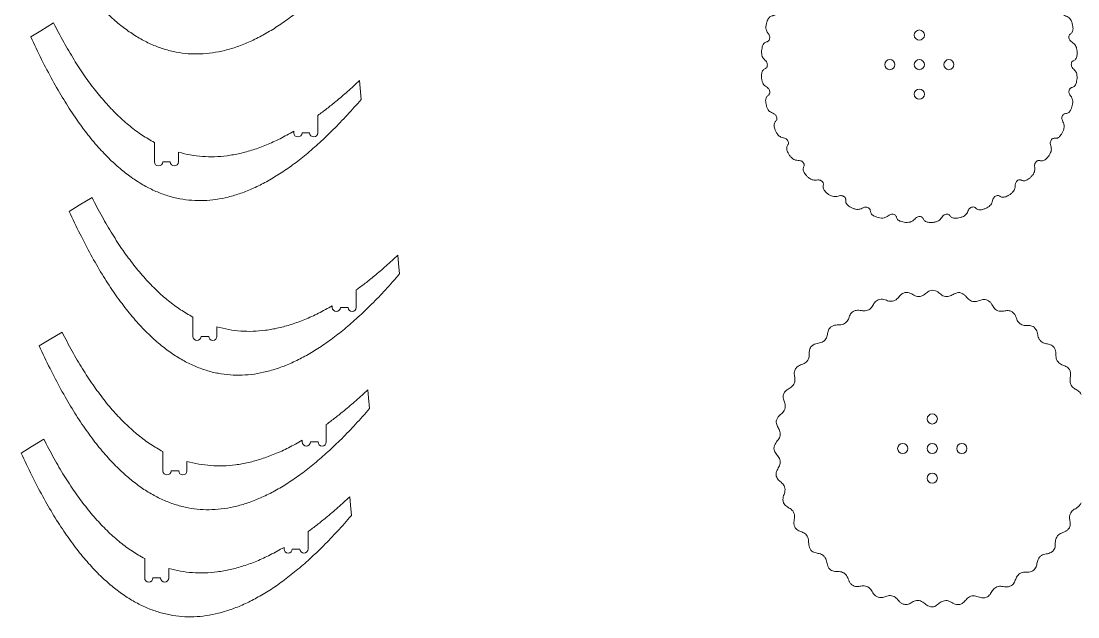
# Model space of a CAD drawing. Header units: millimetres. Extents: x -1917 to 2530, y -2036 to 2579.
# Drawn here: x 950 to 1784, y 346 to 816 of the extents above; entities that cross this region are included whole.
import ezdxf

# ---------------------------------------------------------------- set-up
doc = ezdxf.new("R2010")
doc.units = ezdxf.units.MM

msp = doc.modelspace()

# ---------------------------------------------------------------- linework, layer by layer
at = {"color": 7, "linetype": 'Continuous', "lineweight": 15}
for p, q in [((1218.46, 754.25), (1217.15, 769.11)), ((1184.29, 741.61), (1184.29, 727.84)), ((1165.29, 727.84), (1165.29, 729.13)), ((1177.79, 727.84), (1171.79, 727.84)), ((1055.29, 705), (1055.29, 720.25)), ((1074.29, 712.53), (1074.29, 705)), ((1067.79, 705), (1061.79, 705)), ((1214.61, 603.79), (1214.61, 590.03)), ((1195.61, 590.03), (1195.61, 591.31)), ((1208.11, 590.03), (1202.11, 590.03)), ((1085.61, 567.18), (1085.61, 582.43)), ((1104.61, 574.71), (1104.61, 567.18)), ((1098.11, 567.18), (1092.11, 567.18)), ((1190.93, 497.59), (1190.93, 483.83)), ((1171.93, 483.83), (1171.93, 485.12)), ((1184.43, 483.83), (1178.43, 483.83)), ((1061.93, 460.99), (1061.93, 476.23)), ((1080.93, 468.51), (1080.93, 460.99)), ((1074.43, 460.99), (1068.43, 460.99)), ((1176.58, 413.05), (1176.58, 399.29)), ((1157.58, 399.29), (1157.58, 400.57)), ((1170.08, 399.29), (1164.08, 399.29)), ((1047.58, 376.45), (1047.58, 391.69)), ((1066.58, 383.97), (1066.58, 376.45)), ((1060.08, 376.45), (1054.08, 376.45))]:
    msp.add_line(p, q, dxfattribs=at)
at = {"color": 7, "linetype": 'Continuous', "lineweight": 15, "flags": 128}
for points in [[(975.7, 814.57), (965.66, 808.44), (957.78, 803.62)], [(1006.02, 676.75), (995.98, 670.62), (988.1, 665.8)], [(1248.78, 616.44), (1248.05, 624.75), (1247.47, 631.29)], [(982.35, 570.55), (972.31, 564.42), (964.42, 559.6)], [(1225.11, 510.24), (1224.37, 518.56), (1223.8, 525.09)], [(967.99, 486.01), (957.95, 479.88), (950.07, 475.06)], [(1210.75, 425.7), (1210.02, 434.02), (1209.44, 440.55)]]:
    msp.add_lwpolyline(points, dxfattribs=at)
at = {"color": 7, "linetype": 'Continuous', "lineweight": 15}
for centre in [(1659.07, 805.05), (1635.72, 781.69), (1659.07, 781.69), (1682.43, 781.69), (1659.07, 758.34), (1669.29, 501.96), (1645.94, 478.61), (1669.29, 478.61), (1692.64, 478.61), (1669.29, 455.26)]:
    msp.add_circle(centre, 4, dxfattribs=at)
for centre in [(1168.54, 727.84), (1181.04, 727.84), (1058.54, 705), (1071.04, 705), (1198.86, 590.03), (1211.36, 590.03), (1088.86, 567.18), (1101.36, 567.18), (1175.18, 483.83), (1187.68, 483.83), (1065.18, 460.99), (1077.68, 460.99), (1160.83, 399.29), (1173.33, 399.29), (1050.83, 376.45), (1063.33, 376.45)]:
    msp.add_arc(centre, 3.25, 180, 0, dxfattribs=at)
for points, knots in [([(955.02, 919.38), (957.79, 913.42), (963.18, 901.84), (971.83, 885.33), (980.6, 870.13), (989.54, 856.24), (998.65, 843.67), (1007.93, 832.41), (1017.14, 822.72), (1026.24, 814.5), (1035.19, 807.66), (1044.3, 801.92), (1053.55, 797.29), (1062.96, 793.79), (1072.42, 791.42), (1081.94, 790.16), (1091.51, 789.98), (1101.2, 790.87), (1111.01, 792.82), (1120.95, 795.82), (1131.01, 799.88), (1141.18, 804.99), (1151.49, 811.16), (1161.92, 818.37), (1172.47, 826.63), (1183.15, 835.95), (1193.96, 846.31), (1204.92, 857.7), (1212.05, 865.84), (1215.71, 870.02)], [0, 0, 0, 0, 0.056251, 0.109341, 0.159358, 0.206407, 0.250615, 0.292134, 0.331148, 0.364901, 0.396938, 0.427496, 0.456849, 0.485304, 0.513198, 0.540171, 0.56729, 0.594888, 0.62328, 0.652757, 0.683578, 0.715971, 0.750132, 0.786228, 0.824401, 0.864771, 0.907439, 0.952491, 1, 1, 1, 1]), ([(1545.78, 834.52), (1545.48, 833.72), (1544.94, 832.31), (1544.7, 830.27), (1544.97, 828.43), (1545.71, 826.79), (1546.48, 825.29), (1546.66, 823.79), (1546.31, 822.48), (1545.74, 821.3), (1544.81, 820.57), (1543.79, 820.38), (1542.74, 820.26), (1541.56, 819.84), (1540.56, 818.93), (1539.72, 817.66), (1538.97, 816.04), (1538.56, 814.77), (1538.33, 814.05)], [0, 0, 0, 0, 0.103067, 0.180959, 0.243574, 0.323794, 0.396178, 0.444903, 0.50189, 0.557459, 0.599346, 0.638433, 0.680223, 0.726776, 0.785873, 0.839262, 0.909155, 1, 1, 1, 1]), ([(1779.81, 814.05), (1779.53, 814.86), (1779.04, 816.29), (1777.91, 818), (1776.53, 819.24), (1774.9, 820.01), (1773.35, 820.67), (1772.24, 821.7), (1771.67, 822.93), (1771.34, 824.2), (1771.59, 825.36), (1772.25, 826.16), (1772.98, 826.93), (1773.61, 828), (1773.8, 829.35), (1773.62, 830.86), (1773.16, 832.58), (1772.65, 833.82), (1772.36, 834.52)], [0, 0, 0, 0, 0.103066, 0.18096, 0.243573, 0.323793, 0.396176, 0.444901, 0.501889, 0.557455, 0.599344, 0.638431, 0.68022, 0.726773, 0.785871, 0.83926, 0.909152, 1, 1, 1, 1]), ([(1055.29, 720.25), (1052, 722.12), (1045.3, 725.94), (1035.79, 733.06), (1026.45, 741.3), (1017.34, 750.76), (1008.49, 761.33), (999.9, 773.02), (991.56, 785.79), (983.38, 799.7), (978.3, 809.52), (975.7, 814.57)], [0, 0, 0, 0, 0.090367, 0.184691, 0.283769, 0.388291, 0.498843, 0.613771, 0.735392, 0.864041, 1, 1, 1, 1]), ([(1538.33, 814.05), (1538.17, 813.2), (1537.88, 811.72), (1538, 809.67), (1538.58, 807.91), (1539.6, 806.42), (1540.62, 805.08), (1541.06, 803.63), (1540.94, 802.28), (1540.59, 801.02), (1539.79, 800.14), (1538.82, 799.77), (1537.81, 799.47), (1536.72, 798.86), (1535.89, 797.79), (1535.29, 796.39), (1534.83, 794.66), (1534.65, 793.34), (1534.55, 792.59)], [0, 0, 0, 0, 0.103066, 0.180959, 0.243574, 0.323795, 0.396178, 0.444904, 0.501892, 0.557458, 0.599346, 0.638432, 0.680222, 0.726776, 0.785873, 0.839263, 0.909153, 1, 1, 1, 1]), ([(1783.6, 792.59), (1783.46, 793.44), (1783.23, 794.93), (1782.41, 796.81), (1781.26, 798.27), (1779.8, 799.31), (1778.38, 800.23), (1777.47, 801.44), (1777.12, 802.76), (1777.02, 804.06), (1777.47, 805.16), (1778.25, 805.83), (1779.1, 806.46), (1779.92, 807.41), (1780.33, 808.7), (1780.42, 810.22), (1780.26, 812), (1779.98, 813.31), (1779.81, 814.05)], [0, 0, 0, 0, 0.103064, 0.180959, 0.243573, 0.323793, 0.396176, 0.4449, 0.501888, 0.557455, 0.599344, 0.638431, 0.680222, 0.726773, 0.78587, 0.83926, 0.909153, 1, 1, 1, 1]), ([(957.78, 803.62), (960.55, 797.66), (965.94, 786.07), (974.58, 769.56), (983.35, 754.36), (992.3, 740.47), (1001.41, 727.9), (1010.68, 716.64), (1019.89, 706.95), (1028.99, 698.73), (1037.95, 691.89), (1047.06, 686.15), (1056.31, 681.53), (1065.71, 678.02), (1075.18, 675.65), (1084.7, 674.4), (1094.26, 674.22), (1103.95, 675.1), (1113.77, 677.05), (1123.7, 680.05), (1133.76, 684.11), (1143.94, 689.23), (1154.24, 695.39), (1164.67, 702.6), (1175.23, 710.87), (1185.91, 720.18), (1196.71, 730.54), (1207.68, 741.94), (1214.8, 750.08), (1218.46, 754.25)], [0, 0, 0, 0, 0.056251, 0.109341, 0.159358, 0.206407, 0.250615, 0.292134, 0.331148, 0.364901, 0.396938, 0.427496, 0.456849, 0.485304, 0.513198, 0.540171, 0.56729, 0.594888, 0.62328, 0.652757, 0.683578, 0.715971, 0.750132, 0.786229, 0.824402, 0.864771, 0.907439, 0.952491, 1, 1, 1, 1]), ([(1534.55, 792.59), (1534.53, 791.73), (1534.51, 790.22), (1534.98, 788.22), (1535.86, 786.59), (1537.12, 785.3), (1538.36, 784.15), (1539.04, 782.8), (1539.17, 781.45), (1539.03, 780.15), (1538.4, 779.15), (1537.51, 778.62), (1536.57, 778.15), (1535.6, 777.35), (1534.97, 776.15), (1534.62, 774.67), (1534.46, 772.89), (1534.52, 771.55), (1534.55, 770.8)], [0, 0, 0, 0, 0.103067, 0.180961, 0.243575, 0.323794, 0.396177, 0.444905, 0.501891, 0.557458, 0.599346, 0.638431, 0.680222, 0.726775, 0.785872, 0.839261, 0.909154, 1, 1, 1, 1]), ([(1783.6, 770.8), (1783.61, 771.66), (1783.64, 773.17), (1783.16, 775.16), (1782.28, 776.8), (1781.02, 778.08), (1779.79, 779.23), (1779.1, 780.58), (1778.98, 781.94), (1779.11, 783.24), (1779.74, 784.24), (1780.63, 784.77), (1781.58, 785.24), (1782.55, 786.04), (1783.18, 787.23), (1783.53, 788.71), (1783.68, 790.5), (1783.63, 791.83), (1783.6, 792.59)], [0, 0, 0, 0, 0.103065, 0.180959, 0.243574, 0.323793, 0.396177, 0.444902, 0.501891, 0.557458, 0.599344, 0.638431, 0.680222, 0.726773, 0.785871, 0.839261, 0.909154, 1, 1, 1, 1]), ([(1217.15, 769.11), (1214.05, 766.24), (1207.99, 760.62), (1199.36, 753.27), (1191.51, 746.95), (1186.67, 743.37), (1184.29, 741.61)], [0, 0, 0, 0, 0.2952233, 0.5784185, 0.7927208, 1, 1, 1, 1]), ([(1534.55, 770.8), (1534.68, 769.95), (1534.92, 768.46), (1535.74, 766.58), (1536.88, 765.12), (1538.35, 764.07), (1539.76, 763.15), (1540.68, 761.94), (1541.03, 760.63), (1541.13, 759.33), (1540.68, 758.23), (1539.89, 757.55), (1539.04, 756.93), (1538.23, 755.98), (1537.82, 754.69), (1537.73, 753.17), (1537.88, 751.39), (1538.17, 750.08), (1538.33, 749.34)], [0, 0, 0, 0, 0.103065, 0.180959, 0.243573, 0.323793, 0.396177, 0.444902, 0.50189, 0.557457, 0.599345, 0.638431, 0.680221, 0.726773, 0.785872, 0.839262, 0.909153, 1, 1, 1, 1]), ([(1779.81, 749.34), (1779.98, 750.19), (1780.27, 751.67), (1780.14, 753.71), (1779.56, 755.48), (1778.54, 756.96), (1777.53, 758.31), (1777.08, 759.76), (1777.2, 761.11), (1777.56, 762.37), (1778.35, 763.25), (1779.32, 763.61), (1780.33, 763.92), (1781.42, 764.53), (1782.25, 765.6), (1782.86, 767), (1783.32, 768.72), (1783.5, 770.05), (1783.6, 770.8)], [0, 0, 0, 0, 0.103064, 0.180959, 0.243575, 0.323794, 0.396178, 0.444902, 0.501889, 0.557458, 0.599344, 0.63843, 0.680223, 0.726773, 0.78587, 0.83926, 0.909153, 1, 1, 1, 1]), ([(1538.33, 749.34), (1538.61, 748.53), (1539.1, 747.1), (1540.23, 745.39), (1541.62, 744.15), (1543.24, 743.38), (1544.8, 742.72), (1545.9, 741.68), (1546.48, 740.45), (1546.8, 739.19), (1546.55, 738.03), (1545.89, 737.23), (1545.17, 736.46), (1544.53, 735.38), (1544.35, 734.04), (1544.52, 732.53), (1544.99, 730.8), (1545.5, 729.57), (1545.78, 728.87)], [0, 0, 0, 0, 0.1030646, 0.1809587, 0.2435732, 0.3237943, 0.3961771, 0.4449029, 0.5018909, 0.5574569, 0.5993444, 0.6384313, 0.6802218, 0.7267732, 0.7858706, 0.8392602, 0.909154, 1, 1, 1, 1]), ([(1772.36, 728.87), (1772.67, 729.67), (1773.21, 731.08), (1773.44, 733.12), (1773.18, 734.96), (1772.43, 736.59), (1771.67, 738.09), (1771.48, 739.6), (1771.83, 740.91), (1772.4, 742.09), (1773.34, 742.82), (1774.36, 743.01), (1775.4, 743.13), (1776.58, 743.54), (1777.59, 744.45), (1778.43, 745.72), (1779.18, 747.35), (1779.58, 748.62), (1779.81, 749.34)], [0, 0, 0, 0, 0.103065, 0.180959, 0.243574, 0.323794, 0.396177, 0.444903, 0.50189, 0.557457, 0.599344, 0.638431, 0.680223, 0.726773, 0.785871, 0.839261, 0.909154, 1, 1, 1, 1]), ([(1165.29, 729.13), (1161.69, 727.11), (1154.67, 723.16), (1143.92, 718.27), (1133.37, 714.36), (1122.98, 711.49), (1112.81, 709.65), (1102.86, 708.83), (1093.15, 709.03), (1083.58, 710.16), (1077.38, 711.74), (1074.29, 712.53)], [0, 0, 0, 0, 0.130111, 0.253792, 0.371702, 0.484598, 0.593345, 0.697047, 0.798678, 0.899298, 1, 1, 1, 1]), ([(1545.78, 728.87), (1546.2, 728.11), (1546.93, 726.79), (1548.34, 725.31), (1549.92, 724.33), (1551.66, 723.85), (1553.3, 723.47), (1554.57, 722.64), (1555.35, 721.53), (1555.89, 720.34), (1555.84, 719.15), (1555.34, 718.25), (1554.75, 717.37), (1554.31, 716.2), (1554.36, 714.84), (1554.8, 713.39), (1555.56, 711.77), (1556.27, 710.64), (1556.68, 710)], [0, 0, 0, 0, 0.103065, 0.180959, 0.243572, 0.323792, 0.396175, 0.444902, 0.50189, 0.557458, 0.599344, 0.638431, 0.680222, 0.726774, 0.785873, 0.839262, 0.909155, 1, 1, 1, 1]), ([(1761.47, 710), (1761.91, 710.73), (1762.69, 712.03), (1763.27, 713.99), (1763.33, 715.85), (1762.88, 717.59), (1762.39, 719.2), (1762.47, 720.72), (1763.04, 721.95), (1763.8, 723.01), (1764.85, 723.57), (1765.89, 723.58), (1766.94, 723.51), (1768.17, 723.72), (1769.32, 724.44), (1770.37, 725.55), (1771.39, 727.01), (1772.01, 728.2), (1772.36, 728.87)], [0, 0, 0, 0, 0.103064, 0.180959, 0.243573, 0.323793, 0.396177, 0.444902, 0.50189, 0.557458, 0.599345, 0.638431, 0.680223, 0.726775, 0.785872, 0.839261, 0.909154, 1, 1, 1, 1]), ([(1556.68, 710), (1557.22, 709.33), (1558.17, 708.15), (1559.82, 706.93), (1561.54, 706.24), (1563.33, 706.07), (1565.02, 705.98), (1566.41, 705.39), (1567.38, 704.43), (1568.11, 703.35), (1568.27, 702.18), (1567.93, 701.2), (1567.51, 700.23), (1567.28, 699), (1567.56, 697.68), (1568.25, 696.32), (1569.27, 694.85), (1570.18, 693.86), (1570.68, 693.31)], [0, 0, 0, 0, 0.103067, 0.18096, 0.243574, 0.323794, 0.396178, 0.444903, 0.50189, 0.557458, 0.599346, 0.638432, 0.680223, 0.726774, 0.785872, 0.839262, 0.909155, 1, 1, 1, 1]), ([(1747.46, 693.31), (1748.03, 693.95), (1749.02, 695.09), (1749.93, 696.93), (1750.31, 698.75), (1750.17, 700.54), (1749.97, 702.21), (1750.31, 703.69), (1751.08, 704.81), (1752.02, 705.72), (1753.15, 706.08), (1754.17, 705.91), (1755.2, 705.67), (1756.45, 705.65), (1757.7, 706.16), (1758.93, 707.07), (1760.19, 708.34), (1761.01, 709.4), (1761.47, 710)], [0, 0, 0, 0, 0.1030656, 0.1809593, 0.2435733, 0.3237939, 0.396177, 0.4449015, 0.5018895, 0.5574569, 0.5993437, 0.6384304, 0.6802216, 0.7267729, 0.7858715, 0.8392618, 0.9091529, 1, 1, 1, 1]), ([(1570.68, 693.31), (1571.33, 692.74), (1572.47, 691.75), (1574.31, 690.83), (1576.13, 690.45), (1577.92, 690.6), (1579.59, 690.8), (1581.07, 690.46), (1582.18, 689.68), (1583.1, 688.75), (1583.46, 687.62), (1583.29, 686.59), (1583.05, 685.57), (1583.03, 684.32), (1583.54, 683.06), (1584.45, 681.84), (1585.72, 680.58), (1586.78, 679.76), (1587.38, 679.3)], [0, 0, 0, 0, 0.103067, 0.18096, 0.243576, 0.323795, 0.396179, 0.444903, 0.50189, 0.557458, 0.599345, 0.638432, 0.680222, 0.726773, 0.785871, 0.839261, 0.909154, 1, 1, 1, 1]), ([(1730.77, 679.3), (1731.44, 679.84), (1732.61, 680.79), (1733.83, 682.44), (1734.52, 684.16), (1734.69, 685.96), (1734.78, 687.64), (1735.38, 689.03), (1736.33, 690), (1737.42, 690.73), (1738.59, 690.89), (1739.57, 690.55), (1740.54, 690.13), (1741.77, 689.9), (1743.09, 690.19), (1744.45, 690.87), (1745.91, 691.89), (1746.9, 692.8), (1747.46, 693.31)], [0, 0, 0, 0, 0.103066, 0.180959, 0.243573, 0.323794, 0.396177, 0.444902, 0.50189, 0.557456, 0.599346, 0.638431, 0.680222, 0.726773, 0.785872, 0.839261, 0.909153, 1, 1, 1, 1]), ([(1085.61, 582.43), (1082.32, 584.3), (1075.62, 588.12), (1066.11, 595.24), (1056.77, 603.48), (1047.66, 612.94), (1038.81, 623.52), (1030.22, 635.2), (1021.88, 647.98), (1013.7, 661.89), (1008.62, 671.7), (1006.02, 676.75)], [0, 0, 0, 0, 0.090367, 0.184691, 0.28377, 0.388291, 0.498843, 0.613771, 0.735392, 0.864041, 1, 1, 1, 1]), ([(1587.38, 679.3), (1588.11, 678.86), (1589.41, 678.08), (1591.37, 677.5), (1593.23, 677.44), (1594.97, 677.89), (1596.58, 678.38), (1598.1, 678.3), (1599.33, 677.73), (1600.39, 676.96), (1600.94, 675.92), (1600.96, 674.88), (1600.89, 673.83), (1601.1, 672.59), (1601.82, 671.45), (1602.92, 670.4), (1604.39, 669.38), (1605.58, 668.76), (1606.25, 668.41)], [0, 0, 0, 0, 0.103065, 0.180959, 0.243573, 0.323794, 0.396176, 0.444902, 0.50189, 0.557457, 0.599345, 0.638431, 0.680223, 0.726774, 0.785872, 0.839262, 0.909154, 1, 1, 1, 1]), ([(1711.9, 668.41), (1712.65, 668.82), (1713.97, 669.55), (1715.46, 670.96), (1716.44, 672.54), (1716.92, 674.28), (1717.3, 675.92), (1718.13, 677.19), (1719.24, 677.97), (1720.43, 678.51), (1721.61, 678.47), (1722.52, 677.96), (1723.4, 677.37), (1724.57, 676.93), (1725.92, 676.99), (1727.38, 677.42), (1729, 678.18), (1730.13, 678.9), (1730.77, 679.3)], [0, 0, 0, 0, 0.103064, 0.180958, 0.243573, 0.323794, 0.396176, 0.444902, 0.501891, 0.557458, 0.599344, 0.638431, 0.680222, 0.726774, 0.78587, 0.83926, 0.909152, 1, 1, 1, 1]), ([(1606.25, 668.41), (1607.05, 668.1), (1608.46, 667.56), (1610.5, 667.32), (1612.33, 667.59), (1613.97, 668.33), (1615.47, 669.1), (1616.98, 669.28), (1618.29, 668.93), (1619.47, 668.37), (1620.2, 667.43), (1620.39, 666.41), (1620.51, 665.36), (1620.92, 664.18), (1621.83, 663.18), (1623.1, 662.34), (1624.72, 661.59), (1626, 661.18), (1626.72, 660.95)], [0, 0, 0, 0, 0.103064, 0.180959, 0.243573, 0.323793, 0.396178, 0.444902, 0.501889, 0.557457, 0.599345, 0.638432, 0.680222, 0.726773, 0.785871, 0.839262, 0.909154, 1, 1, 1, 1]), ([(1691.43, 660.95), (1692.24, 661.23), (1693.67, 661.73), (1695.38, 662.86), (1696.62, 664.24), (1697.39, 665.86), (1698.05, 667.42), (1699.08, 668.52), (1700.31, 669.1), (1701.58, 669.42), (1702.74, 669.17), (1703.54, 668.52), (1704.31, 667.79), (1705.38, 667.15), (1706.73, 666.97), (1708.24, 667.14), (1709.96, 667.61), (1711.2, 668.12), (1711.9, 668.41)], [0, 0, 0, 0, 0.1030655, 0.1809596, 0.2435732, 0.3237939, 0.3961767, 0.4449007, 0.5018893, 0.5574555, 0.5993445, 0.6384306, 0.6802203, 0.7267728, 0.7858712, 0.8392598, 0.9091518, 1, 1, 1, 1]), ([(988.1, 665.8), (990.87, 659.84), (996.26, 648.25), (1004.9, 631.75), (1013.67, 616.54), (1022.62, 602.65), (1031.73, 590.08), (1041, 578.82), (1050.21, 569.13), (1059.31, 560.92), (1068.27, 554.07), (1077.38, 548.33), (1086.63, 543.71), (1096.03, 540.2), (1105.5, 537.83), (1115.02, 536.58), (1124.58, 536.4), (1134.27, 537.28), (1144.09, 539.23), (1154.02, 542.24), (1164.08, 546.3), (1174.26, 551.41), (1184.56, 557.57), (1194.99, 564.79), (1205.55, 573.05), (1216.23, 582.36), (1227.03, 592.73), (1238, 604.12), (1245.12, 612.26), (1248.78, 616.44)], [0, 0, 0, 0, 0.056251, 0.109341, 0.159358, 0.206407, 0.250615, 0.292134, 0.331148, 0.364901, 0.396938, 0.427496, 0.456849, 0.485304, 0.513198, 0.540171, 0.56729, 0.594888, 0.62328, 0.652757, 0.683578, 0.715971, 0.750132, 0.786229, 0.824401, 0.864771, 0.907439, 0.952491, 1, 1, 1, 1]), ([(1626.72, 660.95), (1627.56, 660.79), (1629.05, 660.5), (1631.09, 660.62), (1632.86, 661.2), (1634.34, 662.22), (1635.69, 663.24), (1637.14, 663.68), (1638.49, 663.57), (1639.75, 663.21), (1640.63, 662.42), (1640.99, 661.44), (1641.29, 660.43), (1641.91, 659.34), (1642.98, 658.51), (1644.38, 657.91), (1646.1, 657.45), (1647.43, 657.27), (1648.18, 657.17)], [0, 0, 0, 0, 0.103064, 0.180959, 0.243575, 0.323795, 0.396178, 0.444901, 0.501889, 0.557458, 0.599345, 0.638432, 0.680222, 0.726773, 0.785871, 0.83926, 0.909153, 1, 1, 1, 1]), ([(1648.18, 657.17), (1649.04, 657.15), (1650.55, 657.13), (1652.54, 657.61), (1654.18, 658.48), (1655.46, 659.75), (1656.61, 660.98), (1657.96, 661.67), (1659.32, 661.79), (1660.62, 661.65), (1661.62, 661.02), (1662.15, 660.13), (1662.62, 659.19), (1663.41, 658.22), (1664.61, 657.59), (1666.09, 657.24), (1667.88, 657.08), (1669.21, 657.14), (1669.97, 657.17)], [0, 0, 0, 0, 0.103065, 0.180959, 0.243574, 0.323794, 0.396177, 0.444902, 0.501891, 0.557456, 0.599344, 0.638431, 0.680222, 0.726772, 0.785872, 0.839261, 0.909152, 1, 1, 1, 1]), ([(1669.97, 657.17), (1670.82, 657.3), (1672.31, 657.54), (1674.19, 658.36), (1675.65, 659.51), (1676.69, 660.97), (1677.61, 662.38), (1678.82, 663.3), (1680.13, 663.65), (1681.44, 663.75), (1682.54, 663.3), (1683.21, 662.51), (1683.84, 661.66), (1684.79, 660.85), (1686.08, 660.44), (1687.6, 660.35), (1689.38, 660.5), (1690.69, 660.79), (1691.43, 660.95)], [0, 0, 0, 0, 0.103064, 0.180959, 0.243573, 0.323793, 0.396176, 0.444901, 0.501889, 0.557456, 0.599344, 0.638432, 0.680221, 0.726773, 0.78587, 0.83926, 0.909153, 1, 1, 1, 1]), ([(1247.47, 631.29), (1244.37, 628.42), (1238.31, 622.8), (1229.68, 615.45), (1221.83, 609.14), (1216.99, 605.55), (1214.61, 603.79)], [0, 0, 0, 0, 0.295224, 0.57842, 0.792722, 1, 1, 1, 1]), ([(1647.58, 601.71), (1646.97, 601.5), (1645.79, 601.1), (1644.37, 599.92), (1643.21, 598.61), (1642.07, 597.28), (1640.71, 596.05), (1638.96, 595.16), (1636.97, 594.74), (1634.93, 594.99), (1633.04, 595.65), (1631.1, 596.31), (1628.86, 596.65), (1627.35, 596.27), (1626.54, 596.07)], [0, 0, 0, 0, 0.0821, 0.156823, 0.230375, 0.304347, 0.379779, 0.461327, 0.550165, 0.634222, 0.717905, 0.803878, 0.894648, 1, 1, 1, 1]), ([(1669.29, 603.61), (1668.64, 603.51), (1667.41, 603.32), (1665.81, 602.4), (1664.44, 601.32), (1663.09, 600.2), (1661.54, 599.22), (1659.66, 598.65), (1657.62, 598.59), (1655.67, 599.19), (1653.92, 600.17), (1652.12, 601.15), (1649.98, 601.88), (1648.42, 601.77), (1647.58, 601.71)], [0, 0, 0, 0, 0.082098, 0.156822, 0.230374, 0.304346, 0.379779, 0.461325, 0.550166, 0.63422, 0.717906, 0.803877, 0.894649, 1, 1, 1, 1]), ([(1691, 601.71), (1690.34, 601.72), (1689.1, 601.75), (1687.36, 601.12), (1685.82, 600.29), (1684.29, 599.43), (1682.6, 598.74), (1680.65, 598.5), (1678.64, 598.79), (1676.81, 599.72), (1675.26, 600.99), (1673.66, 602.27), (1671.67, 603.36), (1670.12, 603.52), (1669.29, 603.61)], [0, 0, 0, 0, 0.0820996, 0.1568221, 0.2303746, 0.3043464, 0.3797779, 0.4613242, 0.550166, 0.6342204, 0.7179031, 0.8038773, 0.8946458, 1, 1, 1, 1]), ([(1712.04, 596.07), (1711.4, 596.2), (1710.18, 596.44), (1708.36, 596.12), (1706.7, 595.57), (1705.05, 594.99), (1703.26, 594.6), (1701.3, 594.71), (1699.36, 595.34), (1697.73, 596.58), (1696.42, 598.09), (1695.07, 599.63), (1693.3, 601.05), (1691.8, 601.48), (1691, 601.71)], [0, 0, 0, 0, 0.0820996, 0.1568219, 0.2303747, 0.3043456, 0.3797773, 0.4613257, 0.550164, 0.6342209, 0.7179039, 0.8038765, 0.8946478, 1, 1, 1, 1]), ([(1626.54, 596.07), (1625.97, 595.76), (1624.87, 595.16), (1623.69, 593.75), (1622.77, 592.26), (1621.87, 590.75), (1620.75, 589.3), (1619.19, 588.12), (1617.29, 587.36), (1615.25, 587.26), (1613.27, 587.58), (1611.25, 587.89), (1608.98, 587.84), (1607.56, 587.2), (1606.79, 586.86)], [0, 0, 0, 0, 0.082099, 0.156821, 0.230374, 0.304346, 0.379779, 0.461326, 0.550164, 0.63422, 0.717904, 0.803876, 0.894647, 1, 1, 1, 1]), ([(1731.79, 586.86), (1731.18, 587.1), (1730.02, 587.55), (1728.18, 587.55), (1726.45, 587.3), (1724.71, 587.01), (1722.88, 586.94), (1720.97, 587.38), (1719.18, 588.35), (1717.78, 589.85), (1716.76, 591.57), (1715.69, 593.32), (1714.2, 595.02), (1712.79, 595.7), (1712.04, 596.07)], [0, 0, 0, 0, 0.082098, 0.156821, 0.230374, 0.304345, 0.379779, 0.461324, 0.550164, 0.63422, 0.717903, 0.803875, 0.894646, 1, 1, 1, 1]), ([(1195.61, 591.31), (1192.01, 589.29), (1184.99, 585.34), (1174.24, 580.45), (1163.69, 576.54), (1153.3, 573.67), (1143.13, 571.83), (1133.18, 571.01), (1123.47, 571.21), (1113.9, 572.34), (1107.7, 573.92), (1104.61, 574.71)], [0, 0, 0, 0, 0.130111, 0.253792, 0.371701, 0.484598, 0.593345, 0.697047, 0.798678, 0.899298, 1, 1, 1, 1]), ([(1606.79, 586.86), (1606.28, 586.45), (1605.31, 585.67), (1604.38, 584.08), (1603.74, 582.45), (1603.12, 580.81), (1602.27, 579.19), (1600.93, 577.76), (1599.2, 576.68), (1597.2, 576.22), (1595.2, 576.2), (1593.15, 576.15), (1590.93, 575.71), (1589.64, 574.83), (1588.94, 574.37)], [0, 0, 0, 0, 0.082098, 0.156821, 0.230374, 0.304345, 0.379779, 0.461324, 0.550164, 0.634221, 0.717903, 0.803877, 0.894647, 1, 1, 1, 1]), ([(1749.64, 574.37), (1749.08, 574.7), (1748.01, 575.35), (1746.2, 575.67), (1744.45, 575.72), (1742.69, 575.74), (1740.88, 575.99), (1739.08, 576.76), (1737.47, 578.02), (1736.36, 579.74), (1735.65, 581.61), (1734.9, 583.52), (1733.73, 585.45), (1732.47, 586.37), (1731.79, 586.86)], [0, 0, 0, 0, 0.082097, 0.15682, 0.230374, 0.304346, 0.379779, 0.461324, 0.550165, 0.63422, 0.717904, 0.803877, 0.894647, 1, 1, 1, 1]), ([(1061.93, 476.23), (1058.65, 478.1), (1051.95, 481.93), (1042.44, 489.05), (1033.1, 497.28), (1023.99, 506.74), (1015.14, 517.32), (1006.55, 529), (998.21, 541.78), (990.03, 555.69), (984.95, 565.51), (982.35, 570.55)], [0, 0, 0, 0, 0.090367, 0.184691, 0.283769, 0.388291, 0.498842, 0.613771, 0.735392, 0.864041, 1, 1, 1, 1]), ([(1588.94, 574.37), (1588.51, 573.87), (1587.69, 572.94), (1587.06, 571.21), (1586.7, 569.49), (1586.38, 567.77), (1585.82, 566.02), (1584.75, 564.38), (1583.23, 563.02), (1581.34, 562.22), (1579.38, 561.85), (1577.37, 561.44), (1575.26, 560.62), (1574.14, 559.54), (1573.53, 558.96)], [0, 0, 0, 0, 0.0821001, 0.1568224, 0.2303744, 0.3043468, 0.3797797, 0.4613259, 0.5501647, 0.6342215, 0.7179054, 0.8038767, 0.8946485, 1, 1, 1, 1]), ([(1765.04, 558.96), (1764.55, 559.39), (1763.62, 560.21), (1761.88, 560.84), (1760.17, 561.2), (1758.45, 561.52), (1756.7, 562.08), (1755.06, 563.15), (1753.7, 564.67), (1752.9, 566.55), (1752.53, 568.52), (1752.12, 570.53), (1751.3, 572.64), (1750.22, 573.76), (1749.64, 574.37)], [0, 0, 0, 0, 0.082099, 0.156822, 0.230374, 0.304346, 0.379779, 0.461325, 0.550165, 0.63422, 0.717903, 0.803875, 0.894646, 1, 1, 1, 1]), ([(964.42, 559.6), (967.2, 553.64), (972.59, 542.05), (981.23, 525.55), (990, 510.34), (998.95, 496.46), (1008.05, 483.88), (1017.33, 472.63), (1026.54, 462.93), (1035.64, 454.72), (1044.6, 447.87), (1053.7, 442.14), (1062.96, 437.51), (1072.36, 434.01), (1081.83, 431.64), (1091.35, 430.38), (1100.91, 430.2), (1110.6, 431.09), (1120.42, 433.03), (1130.35, 436.04), (1140.41, 440.1), (1150.59, 445.21), (1160.89, 451.38), (1171.32, 458.59), (1181.88, 466.85), (1192.56, 476.16), (1203.36, 486.53), (1214.32, 497.92), (1221.45, 506.06), (1225.11, 510.24)], [0, 0, 0, 0, 0.056251, 0.109341, 0.159358, 0.206407, 0.250615, 0.292134, 0.331148, 0.364901, 0.396938, 0.427496, 0.456849, 0.485304, 0.513198, 0.540171, 0.56729, 0.594888, 0.62328, 0.652757, 0.683578, 0.715971, 0.750132, 0.786229, 0.824401, 0.864771, 0.907439, 0.952491, 1, 1, 1, 1]), ([(1573.53, 558.96), (1573.2, 558.4), (1572.55, 557.33), (1572.23, 555.52), (1572.17, 553.77), (1572.16, 552.02), (1571.91, 550.2), (1571.14, 548.4), (1569.88, 546.8), (1568.16, 545.68), (1566.29, 544.97), (1564.38, 544.22), (1562.45, 543.05), (1561.53, 541.79), (1561.04, 541.11)], [0, 0, 0, 0, 0.0821, 0.156822, 0.230374, 0.304346, 0.379779, 0.461325, 0.550165, 0.63422, 0.717903, 0.803877, 0.894647, 1, 1, 1, 1]), ([(1777.54, 541.11), (1777.13, 541.62), (1776.35, 542.59), (1774.76, 543.51), (1773.13, 544.16), (1771.49, 544.78), (1769.87, 545.63), (1768.44, 546.97), (1767.36, 548.7), (1766.9, 550.7), (1766.87, 552.7), (1766.83, 554.75), (1766.38, 556.97), (1765.51, 558.26), (1765.04, 558.96)], [0, 0, 0, 0, 0.082098, 0.156821, 0.230374, 0.304345, 0.379779, 0.461326, 0.550165, 0.63422, 0.717904, 0.803876, 0.894647, 1, 1, 1, 1]), ([(1561.04, 541.11), (1560.8, 540.5), (1560.35, 539.34), (1560.35, 537.5), (1560.6, 535.77), (1560.89, 534.03), (1560.96, 532.2), (1560.52, 530.29), (1559.55, 528.5), (1558.05, 527.1), (1556.33, 526.08), (1554.58, 525.01), (1552.88, 523.52), (1552.2, 522.12), (1551.83, 521.36)], [0, 0, 0, 0, 0.0820989, 0.1568217, 0.2303743, 0.3043467, 0.3797793, 0.4613249, 0.5501643, 0.6342205, 0.717905, 0.8038767, 0.8946462, 1, 1, 1, 1]), ([(1786.75, 521.36), (1786.44, 521.93), (1785.84, 523.03), (1784.43, 524.21), (1782.94, 525.13), (1781.43, 526.03), (1779.98, 527.15), (1778.8, 528.71), (1778.04, 530.61), (1777.94, 532.65), (1778.26, 534.63), (1778.57, 536.65), (1778.52, 538.92), (1777.88, 540.34), (1777.54, 541.11)], [0, 0, 0, 0, 0.082098, 0.156823, 0.230376, 0.304346, 0.379779, 0.461325, 0.550165, 0.63422, 0.717903, 0.803877, 0.894647, 1, 1, 1, 1]), ([(1223.8, 525.09), (1220.7, 522.22), (1214.64, 516.6), (1206.01, 509.25), (1198.16, 502.94), (1193.32, 499.35), (1190.93, 497.59)], [0, 0, 0, 0, 0.295224, 0.578419, 0.792721, 1, 1, 1, 1]), ([(1551.83, 521.36), (1551.7, 520.72), (1551.46, 519.5), (1551.78, 517.68), (1552.32, 516.02), (1552.91, 514.37), (1553.3, 512.58), (1553.19, 510.62), (1552.56, 508.68), (1551.32, 507.05), (1549.81, 505.74), (1548.27, 504.39), (1546.85, 502.62), (1546.42, 501.12), (1546.19, 500.32)], [0, 0, 0, 0, 0.082099, 0.156821, 0.230374, 0.304346, 0.379779, 0.461325, 0.550166, 0.634222, 0.717904, 0.803878, 0.894647, 1, 1, 1, 1]), ([(1546.19, 500.32), (1546.17, 499.66), (1546.15, 498.42), (1546.78, 496.68), (1547.6, 495.14), (1548.47, 493.61), (1549.16, 491.92), (1549.4, 489.97), (1549.11, 487.96), (1548.17, 486.13), (1546.91, 484.58), (1545.63, 482.98), (1544.54, 481), (1544.38, 479.44), (1544.29, 478.61)], [0, 0, 0, 0, 0.082099, 0.156822, 0.230374, 0.304347, 0.379779, 0.461325, 0.550165, 0.63422, 0.717904, 0.803877, 0.894647, 1, 1, 1, 1]), ([(1047.58, 391.69), (1044.3, 393.56), (1037.59, 397.39), (1028.08, 404.51), (1018.75, 412.74), (1009.63, 422.2), (1000.79, 432.78), (992.19, 444.46), (983.85, 457.24), (975.67, 471.15), (970.6, 480.97), (967.99, 486.01)], [0, 0, 0, 0, 0.090367, 0.184691, 0.28377, 0.388291, 0.498843, 0.613771, 0.735392, 0.864041, 1, 1, 1, 1]), ([(1171.93, 485.12), (1168.34, 483.09), (1161.32, 479.14), (1150.57, 474.25), (1140.02, 470.35), (1129.62, 467.47), (1119.45, 465.64), (1109.51, 464.82), (1099.79, 465.02), (1090.22, 466.14), (1084.03, 467.72), (1080.93, 468.51)], [0, 0, 0, 0, 0.130111, 0.253792, 0.371701, 0.484597, 0.593345, 0.697047, 0.798678, 0.899298, 1, 1, 1, 1]), ([(1544.29, 478.61), (1544.39, 477.97), (1544.58, 476.73), (1545.5, 475.13), (1546.58, 473.76), (1547.7, 472.41), (1548.67, 470.86), (1549.25, 468.98), (1549.31, 466.95), (1548.71, 464.99), (1547.73, 463.24), (1546.75, 461.44), (1546.02, 459.3), (1546.13, 457.74), (1546.19, 456.9)], [0, 0, 0, 0, 0.082099, 0.156821, 0.230375, 0.304346, 0.379779, 0.461326, 0.550166, 0.634221, 0.717903, 0.803877, 0.894647, 1, 1, 1, 1]), ([(950.07, 475.06), (952.84, 469.1), (958.23, 457.51), (966.88, 441.01), (975.64, 425.8), (984.59, 411.92), (993.7, 399.34), (1002.98, 388.09), (1012.18, 378.39), (1021.29, 370.18), (1030.24, 363.33), (1039.35, 357.6), (1048.6, 352.97), (1058, 349.46), (1067.47, 347.1), (1076.99, 345.84), (1086.56, 345.66), (1096.25, 346.55), (1106.06, 348.49), (1116, 351.5), (1126.05, 355.56), (1136.23, 360.67), (1146.54, 366.83), (1156.97, 374.05), (1167.52, 382.31), (1178.2, 391.62), (1189.01, 401.99), (1199.97, 413.38), (1207.1, 421.52), (1210.75, 425.7)], [0, 0, 0, 0, 0.056251, 0.109341, 0.159358, 0.206407, 0.250615, 0.292134, 0.331148, 0.364901, 0.396938, 0.427496, 0.456849, 0.485304, 0.513198, 0.540171, 0.56729, 0.594888, 0.62328, 0.652757, 0.683578, 0.715971, 0.750132, 0.786229, 0.824402, 0.864771, 0.907439, 0.952491, 1, 1, 1, 1]), ([(1546.19, 456.9), (1546.4, 456.29), (1546.8, 455.11), (1547.98, 453.69), (1549.29, 452.53), (1550.62, 451.39), (1551.85, 450.03), (1552.74, 448.28), (1553.16, 446.29), (1552.91, 444.25), (1552.25, 442.36), (1551.59, 440.42), (1551.25, 438.19), (1551.63, 436.67), (1551.83, 435.86)], [0, 0, 0, 0, 0.082099, 0.156821, 0.230373, 0.304345, 0.379779, 0.461325, 0.550165, 0.63422, 0.717904, 0.803876, 0.894647, 1, 1, 1, 1]), ([(1209.44, 440.55), (1206.35, 437.68), (1200.28, 432.06), (1191.65, 424.71), (1183.8, 418.4), (1178.96, 414.81), (1176.58, 413.05)], [0, 0, 0, 0, 0.295224, 0.57842, 0.792721, 1, 1, 1, 1]), ([(1551.83, 435.86), (1552.14, 435.29), (1552.74, 434.19), (1554.15, 433.01), (1555.64, 432.09), (1557.15, 431.19), (1558.6, 430.07), (1559.78, 428.51), (1560.54, 426.61), (1560.64, 424.57), (1560.32, 422.59), (1560.01, 420.57), (1560.06, 418.3), (1560.7, 416.88), (1561.04, 416.11)], [0, 0, 0, 0, 0.082099, 0.156821, 0.230374, 0.304347, 0.379778, 0.461324, 0.550165, 0.634221, 0.717903, 0.803877, 0.894647, 1, 1, 1, 1]), ([(1777.54, 416.11), (1777.78, 416.72), (1778.23, 417.88), (1778.23, 419.72), (1777.98, 421.45), (1777.69, 423.19), (1777.62, 425.02), (1778.06, 426.93), (1779.03, 428.72), (1780.53, 430.12), (1782.25, 431.14), (1783.99, 432.21), (1785.7, 433.7), (1786.38, 435.1), (1786.75, 435.86)], [0, 0, 0, 0, 0.082099, 0.156821, 0.230374, 0.304346, 0.379779, 0.461326, 0.550165, 0.634221, 0.717903, 0.803877, 0.894645, 1, 1, 1, 1]), ([(1561.04, 416.11), (1561.44, 415.6), (1562.23, 414.63), (1563.82, 413.71), (1565.44, 413.06), (1567.09, 412.44), (1568.71, 411.59), (1570.14, 410.25), (1571.22, 408.52), (1571.67, 406.52), (1571.7, 404.52), (1571.75, 402.47), (1572.19, 400.25), (1573.07, 398.96), (1573.53, 398.26)], [0, 0, 0, 0, 0.082099, 0.156821, 0.230374, 0.304345, 0.379779, 0.461325, 0.550165, 0.63422, 0.717903, 0.803876, 0.894646, 1, 1, 1, 1]), ([(1765.04, 398.26), (1765.38, 398.82), (1766.03, 399.89), (1766.35, 401.7), (1766.4, 403.45), (1766.42, 405.2), (1766.67, 407.02), (1767.44, 408.82), (1768.7, 410.42), (1770.42, 411.54), (1772.29, 412.25), (1774.19, 413), (1776.13, 414.17), (1777.05, 415.43), (1777.54, 416.11)], [0, 0, 0, 0, 0.082098, 0.156821, 0.230374, 0.304346, 0.379779, 0.461324, 0.550164, 0.634221, 0.717904, 0.803877, 0.894648, 1, 1, 1, 1]), ([(1157.58, 400.57), (1153.98, 398.55), (1146.96, 394.6), (1136.22, 389.71), (1125.66, 385.81), (1115.27, 382.93), (1105.1, 381.1), (1095.15, 380.28), (1085.44, 380.47), (1075.87, 381.6), (1069.68, 383.18), (1066.58, 383.97)], [0, 0, 0, 0, 0.130111, 0.253792, 0.371701, 0.484598, 0.593345, 0.697047, 0.798678, 0.899298, 1, 1, 1, 1]), ([(1573.53, 398.26), (1574.02, 397.83), (1574.96, 397.01), (1576.69, 396.38), (1578.41, 396.02), (1580.13, 395.7), (1581.88, 395.14), (1583.52, 394.07), (1584.88, 392.55), (1585.68, 390.67), (1586.05, 388.7), (1586.46, 386.69), (1587.28, 384.58), (1588.36, 383.46), (1588.94, 382.85)], [0, 0, 0, 0, 0.082099, 0.15682, 0.230372, 0.304345, 0.379778, 0.461325, 0.550164, 0.63422, 0.717904, 0.803877, 0.894648, 1, 1, 1, 1]), ([(1749.64, 382.85), (1750.07, 383.35), (1750.89, 384.28), (1751.52, 386.01), (1751.88, 387.73), (1752.2, 389.45), (1752.76, 391.2), (1753.83, 392.84), (1755.35, 394.2), (1757.23, 395), (1759.2, 395.37), (1761.21, 395.78), (1763.32, 396.6), (1764.44, 397.68), (1765.04, 398.26)], [0, 0, 0, 0, 0.082099, 0.156822, 0.230374, 0.304346, 0.379779, 0.461325, 0.550166, 0.63422, 0.717904, 0.803877, 0.894647, 1, 1, 1, 1]), ([(1588.94, 382.85), (1589.5, 382.52), (1590.56, 381.87), (1592.38, 381.55), (1594.13, 381.49), (1595.88, 381.48), (1597.7, 381.23), (1599.5, 380.46), (1601.1, 379.2), (1602.22, 377.48), (1602.93, 375.61), (1603.68, 373.7), (1604.85, 371.77), (1606.11, 370.85), (1606.79, 370.36)], [0, 0, 0, 0, 0.0821, 0.156822, 0.230374, 0.304346, 0.379779, 0.461326, 0.550165, 0.634221, 0.717903, 0.803876, 0.894647, 1, 1, 1, 1]), ([(1731.79, 370.36), (1732.3, 370.77), (1733.27, 371.55), (1734.19, 373.14), (1734.84, 374.77), (1735.46, 376.41), (1736.31, 378.03), (1737.65, 379.46), (1739.38, 380.54), (1741.38, 381), (1743.38, 381.02), (1745.43, 381.07), (1747.65, 381.51), (1748.94, 382.39), (1749.64, 382.85)], [0, 0, 0, 0, 0.0821, 0.156822, 0.230375, 0.304347, 0.37978, 0.461326, 0.550165, 0.634221, 0.717903, 0.803877, 0.894647, 1, 1, 1, 1]), ([(1606.79, 370.36), (1607.4, 370.12), (1608.56, 369.67), (1610.4, 369.67), (1612.13, 369.92), (1613.87, 370.21), (1615.7, 370.28), (1617.61, 369.84), (1619.4, 368.87), (1620.8, 367.37), (1621.82, 365.65), (1622.89, 363.9), (1624.38, 362.2), (1625.78, 361.52), (1626.54, 361.15)], [0, 0, 0, 0, 0.0821004, 0.1568207, 0.2303735, 0.304347, 0.3797783, 0.4613264, 0.550166, 0.6342203, 0.7179039, 0.8038762, 0.8946476, 1, 1, 1, 1]), ([(1712.04, 361.15), (1712.61, 361.46), (1713.7, 362.06), (1714.89, 363.47), (1715.81, 364.96), (1716.71, 366.47), (1717.83, 367.92), (1719.39, 369.1), (1721.29, 369.86), (1723.33, 369.96), (1725.31, 369.64), (1727.33, 369.33), (1729.6, 369.38), (1731.02, 370.02), (1731.79, 370.36)], [0, 0, 0, 0, 0.0821, 0.156823, 0.230374, 0.304348, 0.379779, 0.461326, 0.550165, 0.63422, 0.717904, 0.803877, 0.894648, 1, 1, 1, 1]), ([(1626.54, 361.15), (1627.18, 361.02), (1628.4, 360.78), (1630.22, 361.1), (1631.88, 361.64), (1633.53, 362.23), (1635.32, 362.62), (1637.28, 362.51), (1639.22, 361.88), (1640.85, 360.64), (1642.16, 359.13), (1643.51, 357.59), (1645.28, 356.17), (1646.78, 355.74), (1647.58, 355.51)], [0, 0, 0, 0, 0.082099, 0.156821, 0.230374, 0.304345, 0.379779, 0.461324, 0.550165, 0.634219, 0.717903, 0.803875, 0.894646, 1, 1, 1, 1]), ([(1691, 355.51), (1691.61, 355.72), (1692.79, 356.12), (1694.21, 357.3), (1695.37, 358.61), (1696.51, 359.94), (1697.87, 361.17), (1699.62, 362.06), (1701.61, 362.48), (1703.64, 362.23), (1705.54, 361.57), (1707.48, 360.91), (1709.71, 360.57), (1711.23, 360.95), (1712.04, 361.15)], [0, 0, 0, 0, 0.082098, 0.156821, 0.230373, 0.304345, 0.379779, 0.461325, 0.550166, 0.634221, 0.717904, 0.803877, 0.894647, 1, 1, 1, 1]), ([(1647.58, 355.51), (1648.24, 355.5), (1649.48, 355.47), (1651.22, 356.1), (1652.75, 356.92), (1654.28, 357.79), (1655.98, 358.48), (1657.93, 358.72), (1659.94, 358.43), (1661.77, 357.49), (1663.32, 356.23), (1664.92, 354.95), (1666.9, 353.86), (1668.46, 353.7), (1669.29, 353.61)], [0, 0, 0, 0, 0.082097, 0.15682, 0.230373, 0.304345, 0.379779, 0.461325, 0.550165, 0.63422, 0.717903, 0.803877, 0.894648, 1, 1, 1, 1]), ([(1669.29, 353.61), (1669.93, 353.71), (1671.16, 353.9), (1672.76, 354.82), (1674.14, 355.9), (1675.49, 357.02), (1677.04, 358), (1678.92, 358.57), (1680.95, 358.63), (1682.91, 358.03), (1684.66, 357.05), (1686.46, 356.07), (1688.6, 355.34), (1690.16, 355.45), (1691, 355.51)], [0, 0, 0, 0, 0.0821, 0.156822, 0.230374, 0.304347, 0.379778, 0.461324, 0.550164, 0.634221, 0.717904, 0.803875, 0.894647, 1, 1, 1, 1])]:
    msp.add_open_spline(points, degree=3, knots=knots, dxfattribs=at)

doc.saveas('drawing.dxf')
